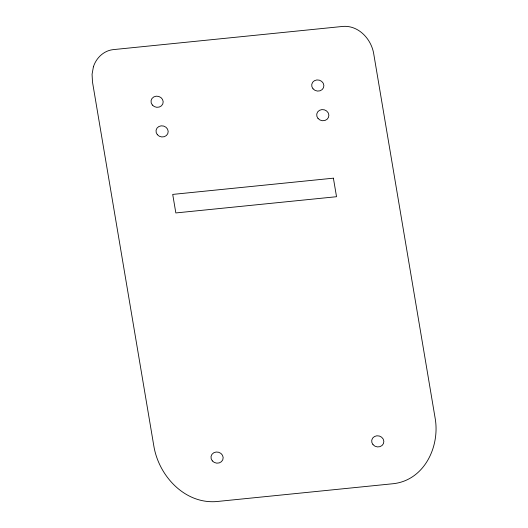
<?xml version="1.0" encoding="UTF-8"?>
<svg xmlns="http://www.w3.org/2000/svg" width="528" height="528" viewBox="0 0 528 528"><rect width="100%" height="100%" fill="white"/><g stroke="black" fill="none" stroke-linecap="round" stroke-linejoin="round"><path stroke-width="0.79" d="M93.41 66.799L92.063 74.257L92.499 82.064L153.853 446.107C158.776 475.721 184.424 503.87 216.143 501.6L393.248 483.707C424.512 480.229 440.319 446.2 435.059 417.701L373.699 53.658C371.283 39.112 358.684 25.285 343.108 26.4L113.032 49.645C103.653 50.734 96.202 57.994 93.41 66.799M333.399 178.174L172.715 194.41L175.837 212.942L336.527 196.713L333.399 178.174M373.012 444.662A6.131 5.557 13.8 0 0 383.447 443.612A6.131 5.557 13.8 0 0 376.82 435.798A6.131 5.557 13.8 0 0 373.012 444.662M212.322 460.898A6.131 5.557 13.8 0 0 222.763 459.842A6.131 5.557 13.8 0 0 216.137 452.027A6.131 5.557 13.8 0 0 212.322 460.898M157.344 134.699A6.131 5.557 13.8 0 0 167.785 133.643A6.131 5.557 13.8 0 0 161.159 125.836A6.131 5.557 13.8 0 0 157.344 134.699M152.348 105.046A6.131 5.557 13.8 0 0 162.782 103.99A6.131 5.557 13.8 0 0 156.163 96.182A6.131 5.557 13.8 0 0 152.348 105.046M318.034 118.47A6.131 5.557 13.8 0 0 328.469 117.414A6.131 5.557 13.8 0 0 321.842 109.6A6.131 5.557 13.8 0 0 318.034 118.47M313.031 88.816A6.131 5.557 13.8 0 0 323.473 87.76A6.131 5.557 13.8 0 0 316.846 79.946A6.131 5.557 13.8 0 0 313.031 88.816"/></g></svg>
